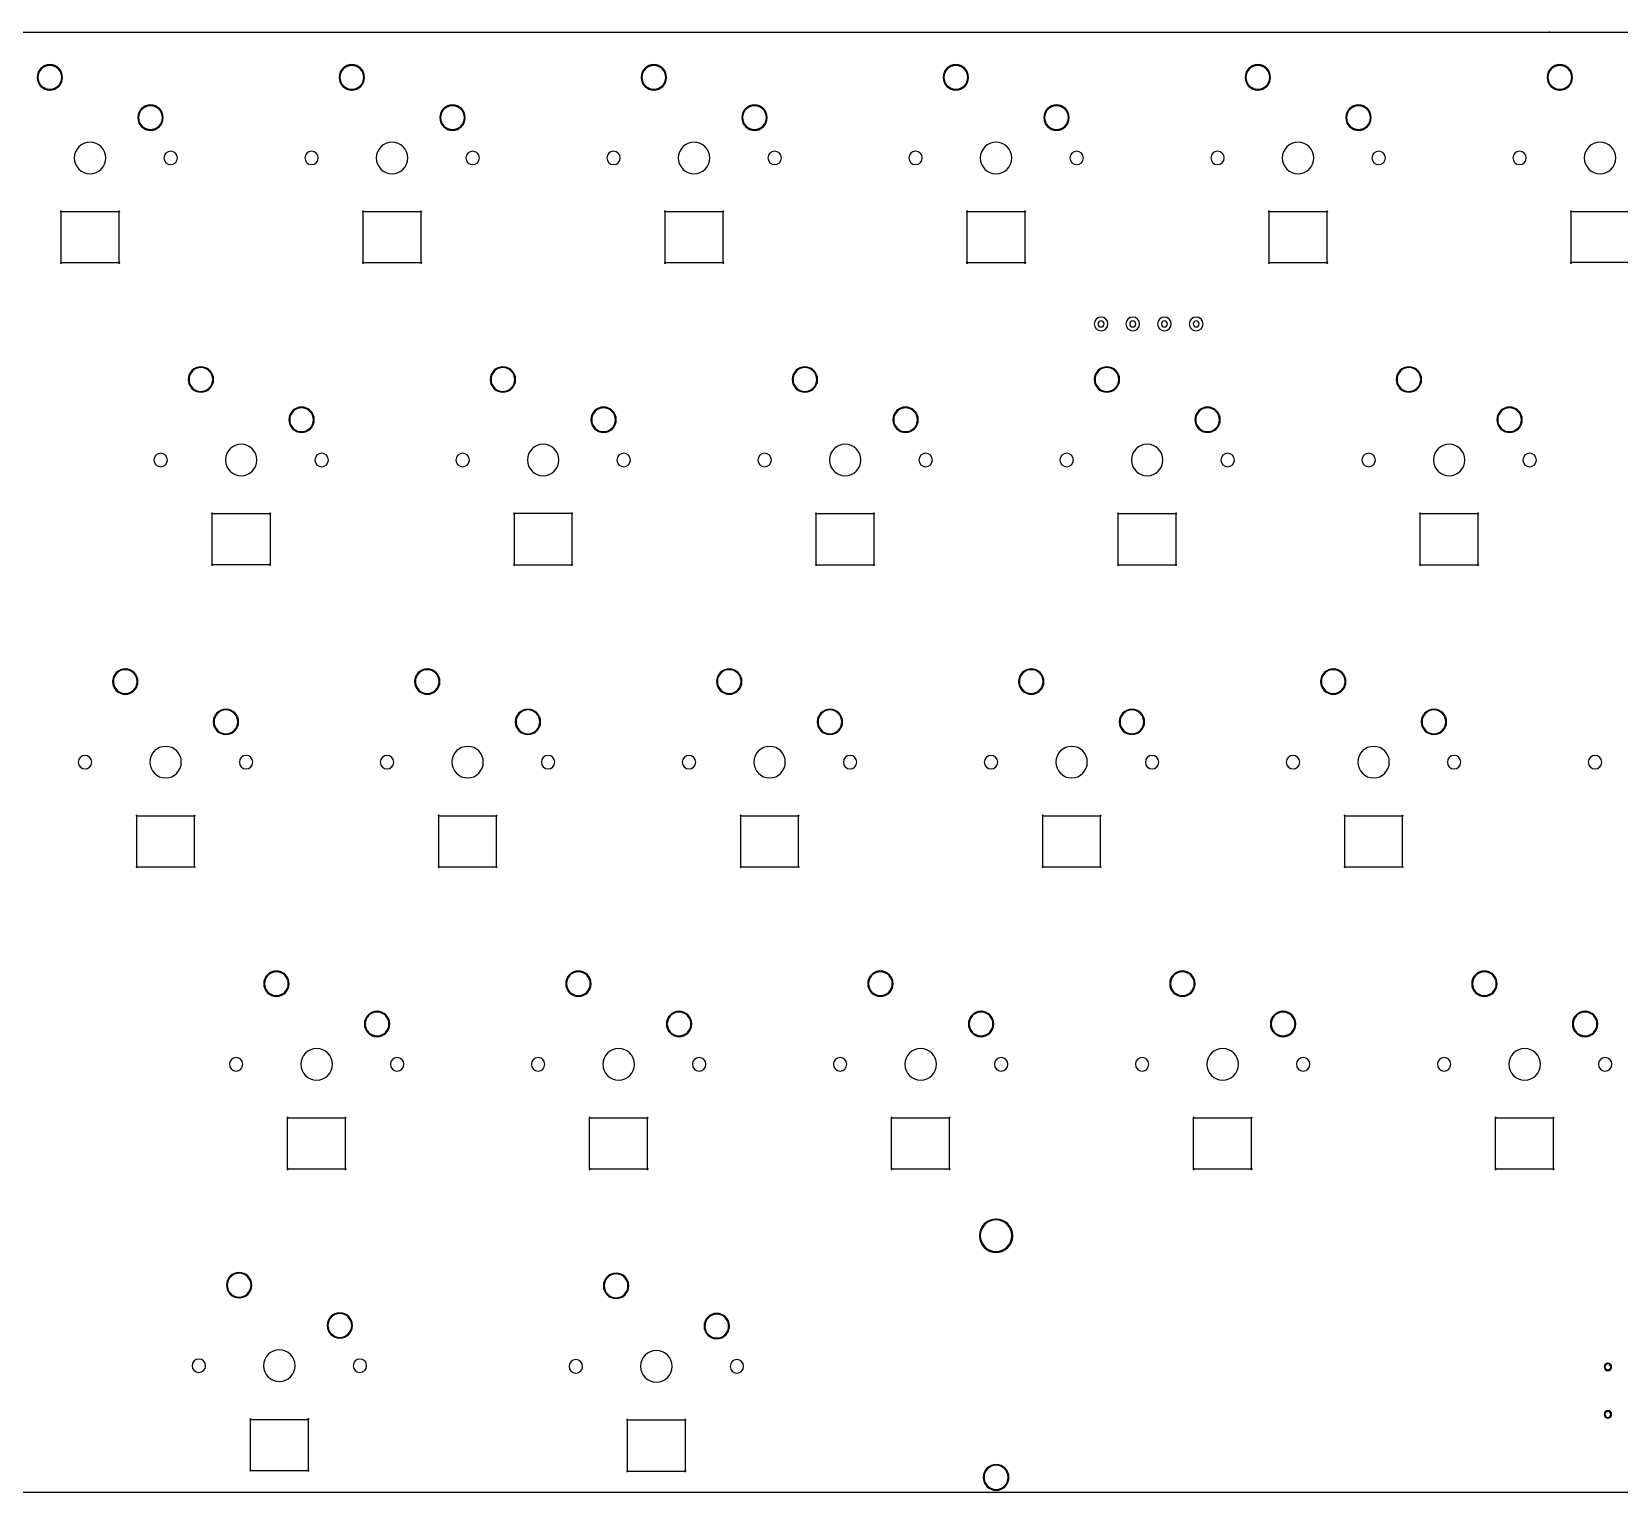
# Model space of a CAD drawing. Header units: millimetres. Extents: x 590 to 893, y 793 to 891.
# Drawn here: x 652 to 752.2, y 793.5 to 885.6 of the extents above; entities that cross this region are included whole.
import ezdxf

# ---------------------------------------------------------------- set-up
doc = ezdxf.new("R2010")
doc.units = ezdxf.units.MM
doc.layers.get('0').update_dxf_attribs({"linetype": 'CONTINUOUS'})

msp = doc.modelspace()

# ---------------------------------------------------------------- linework, layer by layer
for p, q in [((592.22, 885.54), (747.79, 885.54)), ((747.79, 885.54), (868.05, 885.54)), ((653.89, 874.22), (657.55, 874.22)), ((653.89, 871), (653.89, 874.22)), ((657.55, 871), (657.55, 874.22)), ((672.94, 874.22), (676.6, 874.22)), ((672.94, 871), (672.94, 874.22)), ((676.6, 871), (676.6, 874.22)), ((691.99, 871), (691.99, 874.22)), ((691.99, 874.22), (695.65, 874.22)), ((695.65, 871), (695.65, 874.22)), ((711.04, 871), (711.04, 874.22)), ((711.04, 874.22), (714.7, 874.22)), ((714.7, 871), (714.7, 874.22)), ((730.09, 871), (730.09, 874.22)), ((730.09, 874.22), (733.75, 874.22)), ((733.75, 871), (733.75, 874.22)), ((653.89, 871), (657.55, 871)), ((672.94, 871), (676.6, 871)), ((691.99, 871), (695.65, 871)), ((711.04, 871), (714.7, 871)), ((730.09, 871), (733.75, 871)), ((701.52, 855.17), (705.17, 855.17)), ((701.52, 851.95), (701.52, 855.17)), ((705.17, 851.95), (705.17, 855.17)), ((720.57, 855.17), (724.22, 855.17)), ((720.57, 851.95), (720.57, 855.17)), ((724.22, 851.95), (724.22, 855.17)), ((739.62, 851.95), (739.62, 855.17)), ((739.62, 855.17), (743.27, 855.17)), ((743.27, 851.95), (743.27, 855.17)), ((701.52, 851.95), (705.17, 851.95)), ((720.57, 851.95), (724.22, 851.95)), ((739.62, 851.95), (743.27, 851.95)), ((658.66, 836.12), (662.31, 836.12)), ((658.66, 832.9), (658.66, 836.12)), ((662.31, 832.9), (662.31, 836.12)), ((677.71, 832.9), (677.71, 836.12)), ((677.71, 836.12), (681.36, 836.12)), ((681.36, 832.9), (681.36, 836.12)), ((696.76, 836.12), (700.41, 836.12)), ((696.76, 832.9), (696.76, 836.12)), ((700.41, 832.9), (700.41, 836.12)), ((715.81, 836.12), (719.46, 836.12)), ((715.81, 832.9), (715.81, 836.12)), ((719.46, 832.9), (719.46, 836.12)), ((734.86, 836.12), (738.51, 836.12)), ((734.86, 832.9), (734.86, 836.12)), ((738.51, 832.9), (738.51, 836.12)), ((658.66, 832.9), (662.31, 832.9)), ((677.71, 832.9), (681.36, 832.9)), ((696.76, 832.9), (700.41, 832.9)), ((715.81, 832.9), (719.46, 832.9)), ((734.86, 832.9), (738.51, 832.9)), ((668.18, 817.07), (671.83, 817.07)), ((668.18, 813.85), (668.18, 817.07)), ((671.83, 813.85), (671.83, 817.07)), ((687.23, 817.07), (690.88, 817.07)), ((687.23, 813.85), (687.23, 817.07)), ((690.88, 813.85), (690.88, 817.07)), ((706.28, 817.07), (709.93, 817.07)), ((706.28, 813.85), (706.28, 817.07)), ((709.93, 813.85), (709.93, 817.07)), ((725.33, 817.07), (728.98, 817.07)), ((725.33, 813.85), (725.33, 817.07)), ((728.98, 813.85), (728.98, 817.07)), ((744.38, 817.07), (748.03, 817.07)), ((744.38, 813.85), (744.38, 817.07)), ((748.03, 813.85), (748.03, 817.07)), ((668.18, 813.85), (671.83, 813.85)), ((687.23, 813.85), (690.88, 813.85)), ((706.28, 813.85), (709.93, 813.85)), ((725.33, 813.85), (728.98, 813.85)), ((744.38, 813.85), (748.03, 813.85)), ((665.84, 798.06), (669.49, 798.06)), ((665.84, 794.84), (665.84, 798.06)), ((669.49, 794.84), (669.49, 798.06)), ((689.61, 798.02), (693.27, 798.02)), ((689.61, 794.8), (689.61, 798.02)), ((693.27, 794.8), (693.27, 798.02)), ((665.84, 794.84), (669.49, 794.84)), ((689.61, 794.8), (693.27, 794.8)), ((592.22, 793.46), (890.67, 793.46))]:
    msp.add_line(p, q)
for points in [[(752.8, 871), (749.14, 871), (749.14, 874.22), (752.8, 874.22)], [(667.07, 851.95), (663.42, 851.95), (663.42, 855.17), (667.07, 855.17)], [(686.12, 855.17), (682.47, 855.17), (682.47, 851.95), (686.12, 851.95)]]:
    msp.add_lwpolyline(points, close=True)
for centre, radius, start, end in [((747.79, 885.54), 0.0159, 0, 180), ((747.79, 885.54), 0.0159, 0, 180), ((747.79, 885.54), 0.0159, 180, 360), ((747.79, 885.54), 0.0159, 180, 360), ((653.18, 882.68), 0.801, 0, 180), ((653.18, 882.68), 0.75, 0, 180), ((672.23, 882.68), 0.801, 0, 180), ((672.23, 882.68), 0.75, 0, 180), ((691.28, 882.68), 0.801, 0, 180), ((691.28, 882.68), 0.75, 0, 180), ((710.33, 882.68), 0.801, 0, 180), ((710.33, 882.68), 0.75, 0, 180), ((729.38, 882.68), 0.801, 0, 180), ((729.38, 882.68), 0.75, 0, 180), ((748.43, 882.68), 0.801, 0, 180), ((748.43, 882.68), 0.75, 0, 180), ((653.18, 882.68), 0.801, -180, 0), ((653.18, 882.68), 0.75, -180, 0), ((672.23, 882.68), 0.801, -180, 0), ((672.23, 882.68), 0.75, -180, 0), ((691.28, 882.68), 0.801, -180, 0), ((691.28, 882.68), 0.75, -180, 0), ((710.33, 882.68), 0.801, -180, 0), ((710.33, 882.68), 0.75, -180, 0), ((729.38, 882.68), 0.801, -180, 0), ((729.38, 882.68), 0.75, -180, 0), ((748.43, 882.68), 0.801, -180, 0), ((748.43, 882.68), 0.75, -180, 0), ((659.53, 880.14), 0.801, 0, 180), ((659.53, 880.14), 0.75, 0, 180), ((678.58, 880.14), 0.801, 0, 180), ((678.58, 880.14), 0.75, 0, 180), ((697.63, 880.14), 0.801, 0, 180), ((697.63, 880.14), 0.75, 0, 180), ((716.68, 880.14), 0.801, 0, 180), ((716.68, 880.14), 0.75, 0, 180), ((735.73, 880.14), 0.801, 0, 180), ((735.73, 880.14), 0.75, 0, 180), ((659.53, 880.14), 0.801, -180, 0), ((659.53, 880.14), 0.75, -180, 0), ((678.58, 880.14), 0.801, -180, 0), ((678.58, 880.14), 0.75, -180, 0), ((697.63, 880.14), 0.801, -180, 0), ((697.63, 880.14), 0.75, -180, 0), ((716.68, 880.14), 0.801, -180, 0), ((716.68, 880.14), 0.75, -180, 0), ((735.73, 880.14), 0.801, -180, 0), ((735.73, 880.14), 0.75, -180, 0), ((655.72, 877.6), 0.995, 0, 180), ((655.72, 877.6), 0.995, 0, 180), ((674.77, 877.6), 0.995, 0, 180), ((674.77, 877.6), 0.995, 0, 180), ((693.82, 877.6), 0.995, 0, 180), ((693.82, 877.6), 0.995, 0, 180), ((712.87, 877.6), 0.995, 0, 180), ((712.87, 877.6), 0.995, 0, 180), ((731.92, 877.6), 0.995, 0, 180), ((731.92, 877.6), 0.995, 0, 180), ((750.97, 877.6), 0.995, 0, 180), ((750.97, 877.6), 0.995, 0, 180), ((655.72, 877.6), 0.995, -180, 0), ((655.72, 877.6), 0.995, -180, 0), ((660.8, 877.6), 0.425, 0, 180), ((660.8, 877.6), 0.425, 0, 180), ((660.8, 877.6), 0.425, -180, 0), ((660.8, 877.6), 0.425, -180, 0), ((669.69, 877.6), 0.425, 0, 180), ((669.69, 877.6), 0.425, 0, 180), ((669.69, 877.6), 0.425, -180, 0), ((669.69, 877.6), 0.425, -180, 0), ((674.77, 877.6), 0.995, -180, 0), ((674.77, 877.6), 0.995, -180, 0), ((679.85, 877.6), 0.425, 0, 180), ((679.85, 877.6), 0.425, 0, 180), ((679.85, 877.6), 0.425, -180, 0), ((679.85, 877.6), 0.425, -180, 0), ((688.74, 877.6), 0.425, 0, 180), ((688.74, 877.6), 0.425, 0, 180), ((688.74, 877.6), 0.425, -180, 0), ((688.74, 877.6), 0.425, -180, 0), ((693.82, 877.6), 0.995, -180, 0), ((693.82, 877.6), 0.995, -180, 0), ((698.9, 877.6), 0.425, 0, 180), ((698.9, 877.6), 0.425, 0, 180), ((698.9, 877.6), 0.425, -180, 0), ((698.9, 877.6), 0.425, -180, 0), ((707.79, 877.6), 0.425, 0, 180), ((707.79, 877.6), 0.425, 0, 180), ((707.79, 877.6), 0.425, -180, 0), ((707.79, 877.6), 0.425, -180, 0), ((712.87, 877.6), 0.995, -180, 0), ((712.87, 877.6), 0.995, -180, 0), ((717.95, 877.6), 0.425, 0, 180), ((717.95, 877.6), 0.425, 0, 180), ((717.95, 877.6), 0.425, -180, 0), ((717.95, 877.6), 0.425, -180, 0), ((726.84, 877.6), 0.425, 0, 180), ((726.84, 877.6), 0.425, 0, 180), ((726.84, 877.6), 0.425, -180, 0), ((726.84, 877.6), 0.425, -180, 0), ((731.92, 877.6), 0.995, -180, 0), ((731.92, 877.6), 0.995, -180, 0), ((737, 877.6), 0.425, 0, 180), ((737, 877.6), 0.425, 0, 180), ((737, 877.6), 0.425, -180, 0), ((737, 877.6), 0.425, -180, 0), ((745.89, 877.6), 0.425, 0, 180), ((745.89, 877.6), 0.425, 0, 180), ((745.89, 877.6), 0.425, -180, 0), ((745.89, 877.6), 0.425, -180, 0), ((750.97, 877.6), 0.995, -180, 0), ((750.97, 877.6), 0.995, -180, 0), ((653.89, 874.22), 0.0375, 0, 180), ((653.89, 874.22), 0.0375, 0, 180), ((653.89, 874.22), 0.0375, -180, 0), ((653.89, 874.22), 0.0375, -180, 0), ((657.55, 874.22), 0.0375, 0, 180), ((657.55, 874.22), 0.0375, 0, 180), ((657.55, 874.22), 0.0375, -180, 0), ((657.55, 874.22), 0.0375, -180, 0), ((672.94, 874.22), 0.0375, 0, 180), ((672.94, 874.22), 0.0375, 0, 180), ((672.94, 874.22), 0.0375, -180, 0), ((672.94, 874.22), 0.0375, -180, 0), ((676.6, 874.22), 0.0375, 0, 180), ((676.6, 874.22), 0.0375, 0, 180), ((676.6, 874.22), 0.0375, -180, 0), ((676.6, 874.22), 0.0375, -180, 0), ((691.99, 874.22), 0.0375, 0, 180), ((691.99, 874.22), 0.0375, 0, 180), ((691.99, 874.22), 0.0375, -180, 0), ((691.99, 874.22), 0.0375, -180, 0), ((695.65, 874.22), 0.0375, 0, 180), ((695.65, 874.22), 0.0375, 0, 180), ((695.65, 874.22), 0.0375, -180, 0), ((695.65, 874.22), 0.0375, -180, 0), ((711.04, 874.22), 0.0375, 0, 180), ((711.04, 874.22), 0.0375, 0, 180), ((711.04, 874.22), 0.0375, -180, 0), ((711.04, 874.22), 0.0375, -180, 0), ((714.7, 874.22), 0.0375, 0, 180), ((714.7, 874.22), 0.0375, 0, 180), ((714.7, 874.22), 0.0375, -180, 0), ((714.7, 874.22), 0.0375, -180, 0), ((730.09, 874.22), 0.0375, 0, 180), ((730.09, 874.22), 0.0375, 0, 180), ((730.09, 874.22), 0.0375, -180, 0), ((730.09, 874.22), 0.0375, -180, 0), ((733.75, 874.22), 0.0375, 0, 180), ((733.75, 874.22), 0.0375, 0, 180), ((733.75, 874.22), 0.0375, -180, 0), ((733.75, 874.22), 0.0375, -180, 0), ((749.14, 874.22), 0.0375, 0, 180), ((749.14, 874.22), 0.0375, 0, 180), ((749.14, 874.22), 0.0375, -180, 0), ((749.14, 874.22), 0.0375, -180, 0), ((653.89, 871), 0.0375, 0, 180), ((653.89, 871), 0.0375, 0, 180), ((653.89, 871), 0.0375, -180, 0), ((653.89, 871), 0.0375, -180, 0), ((657.55, 871), 0.0375, 0, 180), ((657.55, 871), 0.0375, 0, 180), ((657.55, 871), 0.0375, -180, 0), ((657.55, 871), 0.0375, -180, 0), ((672.94, 871), 0.0375, 0, 180), ((672.94, 871), 0.0375, 0, 180), ((672.94, 871), 0.0375, -180, 0), ((672.94, 871), 0.0375, -180, 0), ((676.6, 871), 0.0375, 0, 180), ((676.6, 871), 0.0375, 0, 180), ((676.6, 871), 0.0375, -180, 0), ((676.6, 871), 0.0375, -180, 0), ((691.99, 871), 0.0375, 0, 180), ((691.99, 871), 0.0375, 0, 180), ((691.99, 871), 0.0375, -180, 0), ((691.99, 871), 0.0375, -180, 0), ((695.65, 871), 0.0375, 0, 180), ((695.65, 871), 0.0375, 0, 180), ((695.65, 871), 0.0375, -180, 0), ((695.65, 871), 0.0375, -180, 0), ((711.04, 871), 0.0375, 0, 180), ((711.04, 871), 0.0375, 0, 180), ((711.04, 871), 0.0375, -180, 0), ((711.04, 871), 0.0375, -180, 0), ((714.7, 871), 0.0375, 0, 180), ((714.7, 871), 0.0375, 0, 180), ((714.7, 871), 0.0375, -180, 0), ((714.7, 871), 0.0375, -180, 0), ((730.09, 871), 0.0375, 0, 180), ((730.09, 871), 0.0375, 0, 180), ((730.09, 871), 0.0375, -180, 0), ((730.09, 871), 0.0375, -180, 0), ((733.75, 871), 0.0375, 0, 180), ((733.75, 871), 0.0375, 0, 180), ((733.75, 871), 0.0375, -180, 0), ((733.75, 871), 0.0375, -180, 0), ((749.14, 871), 0.0375, 0, 180), ((749.14, 871), 0.0375, 0, 180), ((749.14, 871), 0.0375, -180, 0), ((749.14, 871), 0.0375, -180, 0), ((719.49, 867.13), 0.432, 0, 180), ((719.49, 867.13), 0.191, 0, 180), ((721.49, 867.13), 0.432, 0, 180), ((721.49, 867.13), 0.19, 0, 180), ((723.49, 867.13), 0.432, 0, 180), ((723.49, 867.13), 0.19, 0, 180), ((725.49, 867.13), 0.432, 0, 180), ((725.49, 867.13), 0.19, 0, 180), ((719.49, 867.13), 0.432, -180, 0), ((719.49, 867.13), 0.191, -180, 0), ((721.49, 867.13), 0.432, -180, 0), ((721.49, 867.13), 0.19, -180, 0), ((723.49, 867.13), 0.432, -180, 0), ((723.49, 867.13), 0.19, -180, 0), ((725.49, 867.13), 0.432, -180, 0), ((725.49, 867.13), 0.19, -180, 0), ((662.71, 863.63), 0.801, 0, 180), ((662.71, 863.63), 0.75, 0, 180), ((681.76, 863.63), 0.801, 0, 180), ((681.76, 863.63), 0.75, 0, 180), ((700.81, 863.63), 0.801, 0, 180), ((700.81, 863.63), 0.75, 0, 180), ((719.86, 863.63), 0.801, 0, 180), ((719.86, 863.63), 0.75, 0, 180), ((738.91, 863.63), 0.801, 0, 180), ((738.91, 863.63), 0.75, 0, 180), ((662.71, 863.63), 0.801, -180, 0), ((662.71, 863.63), 0.75, -180, 0), ((681.76, 863.63), 0.801, -180, 0), ((681.76, 863.63), 0.75, -180, 0), ((700.81, 863.63), 0.801, -180, 0), ((700.81, 863.63), 0.75, -180, 0), ((719.86, 863.63), 0.801, -180, 0), ((719.86, 863.63), 0.75, -180, 0), ((738.91, 863.63), 0.801, -180, 0), ((738.91, 863.63), 0.75, -180, 0), ((669.06, 861.09), 0.801, 0, 180), ((669.06, 861.09), 0.75, 0, 180), ((688.11, 861.09), 0.801, 0, 180), ((688.11, 861.09), 0.75, 0, 180), ((707.16, 861.09), 0.801, 0, 180), ((707.16, 861.09), 0.75, 0, 180), ((726.21, 861.09), 0.801, 0, 180), ((726.21, 861.09), 0.75, 0, 180), ((745.26, 861.09), 0.801, 0, 180), ((745.26, 861.09), 0.75, 0, 180), ((669.06, 861.09), 0.801, -180, 0), ((669.06, 861.09), 0.75, -180, 0), ((688.11, 861.09), 0.801, -180, 0), ((688.11, 861.09), 0.75, -180, 0), ((707.16, 861.09), 0.801, -180, 0), ((707.16, 861.09), 0.75, -180, 0), ((726.21, 861.09), 0.801, -180, 0), ((726.21, 861.09), 0.75, -180, 0), ((745.26, 861.09), 0.801, -180, 0), ((745.26, 861.09), 0.75, -180, 0), ((665.25, 858.55), 0.995, 0, 180), ((665.25, 858.55), 0.995, 0, 180), ((684.3, 858.55), 0.995, 0, 180), ((684.3, 858.55), 0.995, 0, 180), ((703.35, 858.55), 0.995, 0, 180), ((703.35, 858.55), 0.995, 0, 180), ((722.4, 858.55), 0.995, 0, 180), ((722.4, 858.55), 0.995, 0, 180), ((741.45, 858.55), 0.995, 0, 180), ((741.45, 858.55), 0.995, 0, 180), ((660.17, 858.55), 0.425, 0, 180), ((660.17, 858.55), 0.425, 0, 180), ((660.17, 858.55), 0.425, -180, 0), ((660.17, 858.55), 0.425, -180, 0), ((665.25, 858.55), 0.995, -180, 0), ((665.25, 858.55), 0.995, -180, 0), ((670.33, 858.55), 0.425, 0, 180), ((670.33, 858.55), 0.425, 0, 180), ((670.33, 858.55), 0.425, -180, 0), ((670.33, 858.55), 0.425, -180, 0), ((679.22, 858.55), 0.425, 0, 180), ((679.22, 858.55), 0.425, 0, 180), ((679.22, 858.55), 0.425, -180, 0), ((679.22, 858.55), 0.425, -180, 0), ((684.3, 858.55), 0.995, -180, 0), ((684.3, 858.55), 0.995, -180, 0), ((689.38, 858.55), 0.425, 0, 180), ((689.38, 858.55), 0.425, 0, 180), ((689.38, 858.55), 0.425, -180, 0), ((689.38, 858.55), 0.425, -180, 0), ((698.27, 858.55), 0.425, 0, 180), ((698.27, 858.55), 0.425, 0, 180), ((698.27, 858.55), 0.425, -180, 0), ((698.27, 858.55), 0.425, -180, 0), ((703.35, 858.55), 0.995, -180, 0), ((703.35, 858.55), 0.995, -180, 0), ((708.43, 858.55), 0.425, 0, 180), ((708.43, 858.55), 0.425, 0, 180), ((708.43, 858.55), 0.425, -180, 0), ((708.43, 858.55), 0.425, -180, 0), ((717.32, 858.55), 0.425, 0, 180), ((717.32, 858.55), 0.425, 0, 180), ((717.32, 858.55), 0.425, -180, 0), ((717.32, 858.55), 0.425, -180, 0), ((722.4, 858.55), 0.995, -180, 0), ((722.4, 858.55), 0.995, -180, 0), ((727.48, 858.55), 0.425, 0, 180), ((727.48, 858.55), 0.425, 0, 180), ((727.48, 858.55), 0.425, -180, 0), ((727.48, 858.55), 0.425, -180, 0), ((736.37, 858.55), 0.425, 0, 180), ((736.37, 858.55), 0.425, 0, 180), ((736.37, 858.55), 0.425, -180, 0), ((736.37, 858.55), 0.425, -180, 0), ((741.45, 858.55), 0.995, -180, 0), ((741.45, 858.55), 0.995, -180, 0), ((746.53, 858.55), 0.425, 0, 180), ((746.53, 858.55), 0.425, 0, 180), ((746.53, 858.55), 0.425, -180, 0), ((746.53, 858.55), 0.425, -180, 0), ((663.42, 855.17), 0.0375, 0, 180), ((663.42, 855.17), 0.0375, 0, 180), ((667.07, 855.17), 0.0375, 0, 180), ((667.07, 855.17), 0.0375, 0, 180), ((682.47, 855.17), 0.0375, 0, 180), ((682.47, 855.17), 0.0375, 0, 180), ((686.12, 855.17), 0.0375, 0, 180), ((686.12, 855.17), 0.0375, 0, 180), ((701.52, 855.17), 0.0375, 0, 180), ((701.52, 855.17), 0.0375, 0, 180), ((705.17, 855.17), 0.0375, 0, 180), ((705.17, 855.17), 0.0375, 0, 180), ((720.57, 855.17), 0.0375, 0, 180), ((720.57, 855.17), 0.0375, 0, 180), ((724.22, 855.17), 0.0375, 0, 180), ((724.22, 855.17), 0.0375, 0, 180), ((739.62, 855.17), 0.0375, 0, 180), ((739.62, 855.17), 0.0375, 0, 180), ((743.27, 855.17), 0.0375, 0, 180), ((743.27, 855.17), 0.0375, 0, 180), ((663.42, 855.17), 0.0375, -180, 0), ((663.42, 855.17), 0.0375, -180, 0), ((667.07, 855.17), 0.0375, -180, 0), ((667.07, 855.17), 0.0375, -180, 0), ((682.47, 855.17), 0.0375, -180, 0), ((682.47, 855.17), 0.0375, -180, 0), ((686.12, 855.17), 0.0375, -180, 0), ((686.12, 855.17), 0.0375, -180, 0), ((701.52, 855.17), 0.0375, -180, 0), ((701.52, 855.17), 0.0375, -180, 0), ((705.17, 855.17), 0.0375, -180, 0), ((705.17, 855.17), 0.0375, -180, 0), ((720.57, 855.17), 0.0375, -180, 0), ((720.57, 855.17), 0.0375, -180, 0), ((724.22, 855.17), 0.0375, -180, 0), ((724.22, 855.17), 0.0375, -180, 0), ((739.62, 855.17), 0.0375, -180, 0), ((739.62, 855.17), 0.0375, -180, 0), ((743.27, 855.17), 0.0375, -180, 0), ((743.27, 855.17), 0.0375, -180, 0), ((663.42, 851.95), 0.0375, 0, 180), ((663.42, 851.95), 0.0375, 0, 180), ((663.42, 851.95), 0.0375, -180, 0), ((663.42, 851.95), 0.0375, -180, 0), ((667.07, 851.95), 0.0375, 0, 180), ((667.07, 851.95), 0.0375, 0, 180), ((667.07, 851.95), 0.0375, -180, 0), ((667.07, 851.95), 0.0375, -180, 0), ((682.47, 851.95), 0.0375, 0, 180), ((682.47, 851.95), 0.0375, 0, 180), ((682.47, 851.95), 0.0375, -180, 0), ((682.47, 851.95), 0.0375, -180, 0), ((686.12, 851.95), 0.0375, 0, 180), ((686.12, 851.95), 0.0375, 0, 180), ((686.12, 851.95), 0.0375, -180, 0), ((686.12, 851.95), 0.0375, -180, 0), ((701.52, 851.95), 0.0375, 0, 180), ((701.52, 851.95), 0.0375, 0, 180), ((701.52, 851.95), 0.0375, -180, 0), ((701.52, 851.95), 0.0375, -180, 0), ((705.17, 851.95), 0.0375, 0, 180), ((705.17, 851.95), 0.0375, 0, 180), ((705.17, 851.95), 0.0375, -180, 0), ((705.17, 851.95), 0.0375, -180, 0), ((720.57, 851.95), 0.0375, 0, 180), ((720.57, 851.95), 0.0375, 0, 180), ((720.57, 851.95), 0.0375, -180, 0), ((720.57, 851.95), 0.0375, -180, 0), ((724.22, 851.95), 0.0375, 0, 180), ((724.22, 851.95), 0.0375, 0, 180), ((724.22, 851.95), 0.0375, -180, 0), ((724.22, 851.95), 0.0375, -180, 0), ((739.62, 851.95), 0.0375, 0, 180), ((739.62, 851.95), 0.0375, 0, 180), ((739.62, 851.95), 0.0375, -180, 0), ((739.62, 851.95), 0.0375, -180, 0), ((743.27, 851.95), 0.0375, 0, 180), ((743.27, 851.95), 0.0375, 0, 180), ((743.27, 851.95), 0.0375, -180, 0), ((743.27, 851.95), 0.0375, -180, 0), ((657.94, 844.58), 0.801, 0, 180), ((657.94, 844.58), 0.75, 0, 180), ((676.99, 844.58), 0.801, 0, 180), ((676.99, 844.58), 0.75, 0, 180), ((696.04, 844.58), 0.801, 0, 180), ((696.04, 844.58), 0.75, 0, 180), ((715.09, 844.58), 0.801, 0, 180), ((715.09, 844.58), 0.75, 0, 180), ((734.14, 844.58), 0.801, 0, 180), ((734.14, 844.58), 0.75, 0, 180), ((657.94, 844.58), 0.801, -180, 0), ((657.94, 844.58), 0.75, -180, 0), ((676.99, 844.58), 0.801, -180, 0), ((676.99, 844.58), 0.75, -180, 0), ((696.04, 844.58), 0.801, -180, 0), ((696.04, 844.58), 0.75, -180, 0), ((715.09, 844.58), 0.801, -180, 0), ((715.09, 844.58), 0.75, -180, 0), ((734.14, 844.58), 0.801, -180, 0), ((734.14, 844.58), 0.75, -180, 0), ((664.29, 842.04), 0.801, 0, 180), ((664.29, 842.04), 0.75, 0, 180), ((683.34, 842.04), 0.801, 0, 180), ((683.34, 842.04), 0.75, 0, 180), ((702.39, 842.04), 0.801, 0, 180), ((702.39, 842.04), 0.75, 0, 180), ((721.44, 842.04), 0.801, 0, 180), ((721.44, 842.04), 0.75, 0, 180), ((740.49, 842.04), 0.801, 0, 180), ((740.49, 842.04), 0.75, 0, 180), ((664.29, 842.04), 0.801, -180, 0), ((664.29, 842.04), 0.75, -180, 0), ((683.34, 842.04), 0.801, -180, 0), ((683.34, 842.04), 0.75, -180, 0), ((702.39, 842.04), 0.801, -180, 0), ((702.39, 842.04), 0.75, -180, 0), ((721.44, 842.04), 0.801, -180, 0), ((721.44, 842.04), 0.75, -180, 0), ((740.49, 842.04), 0.801, -180, 0), ((740.49, 842.04), 0.75, -180, 0), ((660.48, 839.5), 0.995, 0, 180), ((660.48, 839.5), 0.995, 0, 180), ((679.53, 839.5), 0.995, 0, 180), ((679.53, 839.5), 0.995, 0, 180), ((698.58, 839.5), 0.995, 0, 180), ((698.58, 839.5), 0.995, 0, 180), ((717.63, 839.5), 0.995, 0, 180), ((717.63, 839.5), 0.995, 0, 180), ((736.68, 839.5), 0.995, 0, 180), ((736.68, 839.5), 0.995, 0, 180), ((655.4, 839.5), 0.425, 0, 180), ((655.4, 839.5), 0.425, 0, 180), ((655.4, 839.5), 0.425, -180, 0), ((655.4, 839.5), 0.425, -180, 0), ((660.48, 839.5), 0.995, -180, 0), ((660.48, 839.5), 0.995, -180, 0), ((665.56, 839.5), 0.425, 0, 180), ((665.56, 839.5), 0.425, 0, 180), ((665.56, 839.5), 0.425, -180, 0), ((665.56, 839.5), 0.425, -180, 0), ((674.45, 839.5), 0.425, 0, 180), ((674.45, 839.5), 0.425, 0, 180), ((674.45, 839.5), 0.425, -180, 0), ((674.45, 839.5), 0.425, -180, 0), ((679.53, 839.5), 0.995, -180, 0), ((679.53, 839.5), 0.995, -180, 0), ((684.61, 839.5), 0.425, 0, 180), ((684.61, 839.5), 0.425, 0, 180), ((684.61, 839.5), 0.425, -180, 0), ((684.61, 839.5), 0.425, -180, 0), ((693.5, 839.5), 0.425, 0, 180), ((693.5, 839.5), 0.425, 0, 180), ((693.5, 839.5), 0.425, -180, 0), ((693.5, 839.5), 0.425, -180, 0), ((698.58, 839.5), 0.995, -180, 0), ((698.58, 839.5), 0.995, -180, 0), ((703.66, 839.5), 0.425, 0, 180), ((703.66, 839.5), 0.425, 0, 180), ((703.66, 839.5), 0.425, -180, 0), ((703.66, 839.5), 0.425, -180, 0), ((712.55, 839.5), 0.425, 0, 180), ((712.55, 839.5), 0.425, 0, 180), ((712.55, 839.5), 0.425, -180, 0), ((712.55, 839.5), 0.425, -180, 0), ((717.63, 839.5), 0.995, -180, 0), ((717.63, 839.5), 0.995, -180, 0), ((722.71, 839.5), 0.425, 0, 180), ((722.71, 839.5), 0.425, 0, 180), ((722.71, 839.5), 0.425, -180, 0), ((722.71, 839.5), 0.425, -180, 0), ((731.6, 839.5), 0.425, 0, 180), ((731.6, 839.5), 0.425, 0, 180), ((731.6, 839.5), 0.425, -180, 0), ((731.6, 839.5), 0.425, -180, 0), ((736.68, 839.5), 0.995, -180, 0), ((736.68, 839.5), 0.995, -180, 0), ((741.76, 839.5), 0.425, 0, 180), ((741.76, 839.5), 0.425, 0, 180), ((741.76, 839.5), 0.425, -180, 0), ((741.76, 839.5), 0.425, -180, 0), ((750.65, 839.5), 0.425, 0, 180), ((750.65, 839.5), 0.425, 0, 180), ((750.65, 839.5), 0.425, -180, 0), ((750.65, 839.5), 0.425, -180, 0), ((658.66, 836.12), 0.0375, 0, 180), ((658.66, 836.12), 0.0375, 0, 180), ((662.31, 836.12), 0.0375, 0, 180), ((662.31, 836.12), 0.0375, 0, 180), ((677.71, 836.12), 0.0375, 0, 180), ((677.71, 836.12), 0.0375, 0, 180), ((681.36, 836.12), 0.0375, 0, 180), ((681.36, 836.12), 0.0375, 0, 180), ((696.76, 836.12), 0.0375, 0, 180), ((696.76, 836.12), 0.0375, 0, 180), ((700.41, 836.12), 0.0375, 0, 180), ((700.41, 836.12), 0.0375, 0, 180), ((715.81, 836.12), 0.0375, 0, 180), ((715.81, 836.12), 0.0375, 0, 180), ((719.46, 836.12), 0.0375, 0, 180), ((719.46, 836.12), 0.0375, 0, 180), ((734.86, 836.12), 0.0375, 0, 180), ((734.86, 836.12), 0.0375, 0, 180), ((738.51, 836.12), 0.0375, 0, 180), ((738.51, 836.12), 0.0375, 0, 180), ((658.66, 836.12), 0.0375, -180, 0), ((658.66, 836.12), 0.0375, -180, 0), ((662.31, 836.12), 0.0375, -180, 0), ((662.31, 836.12), 0.0375, -180, 0), ((677.71, 836.12), 0.0375, -180, 0), ((677.71, 836.12), 0.0375, -180, 0), ((681.36, 836.12), 0.0375, -180, 0), ((681.36, 836.12), 0.0375, -180, 0), ((696.76, 836.12), 0.0375, -180, 0), ((696.76, 836.12), 0.0375, -180, 0), ((700.41, 836.12), 0.0375, -180, 0), ((700.41, 836.12), 0.0375, -180, 0), ((715.81, 836.12), 0.0375, -180, 0), ((715.81, 836.12), 0.0375, -180, 0), ((719.46, 836.12), 0.0375, -180, 0), ((719.46, 836.12), 0.0375, -180, 0), ((734.86, 836.12), 0.0375, -180, 0), ((734.86, 836.12), 0.0375, -180, 0), ((738.51, 836.12), 0.0375, -180, 0), ((738.51, 836.12), 0.0375, -180, 0), ((658.66, 832.9), 0.0375, 0, 180), ((658.66, 832.9), 0.0375, 0, 180), ((658.66, 832.9), 0.0375, -180, 0), ((658.66, 832.9), 0.0375, -180, 0), ((662.31, 832.9), 0.0375, 0, 180), ((662.31, 832.9), 0.0375, 0, 180), ((662.31, 832.9), 0.0375, -180, 0), ((662.31, 832.9), 0.0375, -180, 0), ((677.71, 832.9), 0.0375, 0, 180), ((677.71, 832.9), 0.0375, 0, 180), ((677.71, 832.9), 0.0375, -180, 0), ((677.71, 832.9), 0.0375, -180, 0), ((681.36, 832.9), 0.0375, 0, 180), ((681.36, 832.9), 0.0375, 0, 180), ((681.36, 832.9), 0.0375, -180, 0), ((681.36, 832.9), 0.0375, -180, 0), ((696.76, 832.9), 0.0375, 0, 180), ((696.76, 832.9), 0.0375, 0, 180), ((696.76, 832.9), 0.0375, -180, 0), ((696.76, 832.9), 0.0375, -180, 0), ((700.41, 832.9), 0.0375, 0, 180), ((700.41, 832.9), 0.0375, 0, 180), ((700.41, 832.9), 0.0375, -180, 0), ((700.41, 832.9), 0.0375, -180, 0), ((715.81, 832.9), 0.0375, 0, 180), ((715.81, 832.9), 0.0375, 0, 180), ((715.81, 832.9), 0.0375, -180, 0), ((715.81, 832.9), 0.0375, -180, 0), ((719.46, 832.9), 0.0375, 0, 180), ((719.46, 832.9), 0.0375, 0, 180), ((719.46, 832.9), 0.0375, -180, 0), ((719.46, 832.9), 0.0375, -180, 0), ((734.86, 832.9), 0.0375, 0, 180), ((734.86, 832.9), 0.0375, 0, 180), ((734.86, 832.9), 0.0375, -180, 0), ((734.86, 832.9), 0.0375, -180, 0), ((738.51, 832.9), 0.0375, 0, 180), ((738.51, 832.9), 0.0375, 0, 180), ((738.51, 832.9), 0.0375, -180, 0), ((738.51, 832.9), 0.0375, -180, 0), ((667.47, 825.53), 0.801, 0, 180), ((667.47, 825.53), 0.75, 0, 180), ((686.52, 825.53), 0.801, 0, 180), ((686.52, 825.53), 0.75, 0, 180), ((705.57, 825.53), 0.801, 0, 180), ((705.57, 825.53), 0.75, 0, 180), ((724.62, 825.53), 0.801, 0, 180), ((724.62, 825.53), 0.75, 0, 180), ((743.67, 825.53), 0.801, 0, 180), ((743.67, 825.53), 0.75, 0, 180), ((667.47, 825.53), 0.801, -180, 0), ((667.47, 825.53), 0.75, -180, 0), ((686.52, 825.53), 0.801, -180, 0), ((686.52, 825.53), 0.75, -180, 0), ((705.57, 825.53), 0.801, -180, 0), ((705.57, 825.53), 0.75, -180, 0), ((724.62, 825.53), 0.801, -180, 0), ((724.62, 825.53), 0.75, -180, 0), ((743.67, 825.53), 0.801, -180, 0), ((743.67, 825.53), 0.75, -180, 0), ((673.82, 822.99), 0.801, 0, 180), ((673.82, 822.99), 0.75, 0, 180), ((692.87, 822.99), 0.801, 0, 180), ((692.87, 822.99), 0.75, 0, 180), ((711.92, 822.99), 0.801, 0, 180), ((711.92, 822.99), 0.75, 0, 180), ((730.97, 822.99), 0.801, 0, 180), ((730.97, 822.99), 0.75, 0, 180), ((750.02, 822.99), 0.801, 0, 180), ((750.02, 822.99), 0.75, 0, 180), ((673.82, 822.99), 0.801, -180, 0), ((673.82, 822.99), 0.75, -180, 0), ((692.87, 822.99), 0.801, -180, 0), ((692.87, 822.99), 0.75, -180, 0), ((711.92, 822.99), 0.801, -180, 0), ((711.92, 822.99), 0.75, -180, 0), ((730.97, 822.99), 0.801, -180, 0), ((730.97, 822.99), 0.75, -180, 0), ((750.02, 822.99), 0.801, -180, 0), ((750.02, 822.99), 0.75, -180, 0), ((670.01, 820.45), 0.995, 0, 180), ((670.01, 820.45), 0.995, 0, 180), ((689.06, 820.45), 0.995, 0, 180), ((689.06, 820.45), 0.995, 0, 180), ((708.11, 820.45), 0.995, 0, 180), ((708.11, 820.45), 0.995, 0, 180), ((727.16, 820.45), 0.995, 0, 180), ((727.16, 820.45), 0.995, 0, 180), ((746.21, 820.45), 0.995, 0, 180), ((746.21, 820.45), 0.995, 0, 180), ((664.93, 820.45), 0.425, 0, 180), ((664.93, 820.45), 0.425, 0, 180), ((664.93, 820.45), 0.425, -180, 0), ((664.93, 820.45), 0.425, -180, 0), ((670.01, 820.45), 0.995, -180, 0), ((670.01, 820.45), 0.995, -180, 0), ((675.09, 820.45), 0.425, 0, 180), ((675.09, 820.45), 0.425, 0, 180), ((675.09, 820.45), 0.425, -180, 0), ((675.09, 820.45), 0.425, -180, 0), ((683.98, 820.45), 0.425, 0, 180), ((683.98, 820.45), 0.425, 0, 180), ((683.98, 820.45), 0.425, -180, 0), ((683.98, 820.45), 0.425, -180, 0), ((689.06, 820.45), 0.995, -180, 0), ((689.06, 820.45), 0.995, -180, 0), ((694.14, 820.45), 0.425, 0, 180), ((694.14, 820.45), 0.425, 0, 180), ((694.14, 820.45), 0.425, -180, 0), ((694.14, 820.45), 0.425, -180, 0), ((703.03, 820.45), 0.425, 0, 180), ((703.03, 820.45), 0.425, 0, 180), ((703.03, 820.45), 0.425, -180, 0), ((703.03, 820.45), 0.425, -180, 0), ((708.11, 820.45), 0.995, -180, 0), ((708.11, 820.45), 0.995, -180, 0), ((713.19, 820.45), 0.425, 0, 180), ((713.19, 820.45), 0.425, 0, 180), ((713.19, 820.45), 0.425, -180, 0), ((713.19, 820.45), 0.425, -180, 0), ((722.08, 820.45), 0.425, 0, 180), ((722.08, 820.45), 0.425, 0, 180), ((722.08, 820.45), 0.425, -180, 0), ((722.08, 820.45), 0.425, -180, 0), ((727.16, 820.45), 0.995, -180, 0), ((727.16, 820.45), 0.995, -180, 0), ((732.24, 820.45), 0.425, 0, 180), ((732.24, 820.45), 0.425, 0, 180), ((732.24, 820.45), 0.425, -180, 0), ((732.24, 820.45), 0.425, -180, 0), ((741.13, 820.45), 0.425, 0, 180), ((741.13, 820.45), 0.425, 0, 180), ((741.13, 820.45), 0.425, -180, 0), ((741.13, 820.45), 0.425, -180, 0), ((746.21, 820.45), 0.995, -180, 0), ((746.21, 820.45), 0.995, -180, 0), ((751.29, 820.45), 0.425, 0, 180), ((751.29, 820.45), 0.425, 0, 180), ((751.29, 820.45), 0.425, -180, 0), ((751.29, 820.45), 0.425, -180, 0), ((668.18, 817.07), 0.0375, 0, 180), ((668.18, 817.07), 0.0375, 0, 180), ((668.18, 817.07), 0.0375, -180, 0), ((668.18, 817.07), 0.0375, -180, 0), ((671.83, 817.07), 0.0375, 0, 180), ((671.83, 817.07), 0.0375, 0, 180), ((671.83, 817.07), 0.0375, -180, 0), ((671.83, 817.07), 0.0375, -180, 0), ((687.23, 817.07), 0.0375, 0, 180), ((687.23, 817.07), 0.0375, 0, 180), ((687.23, 817.07), 0.0375, -180, 0), ((687.23, 817.07), 0.0375, -180, 0), ((690.88, 817.07), 0.0375, 0, 180), ((690.88, 817.07), 0.0375, 0, 180), ((690.88, 817.07), 0.0375, -180, 0), ((690.88, 817.07), 0.0375, -180, 0), ((706.28, 817.07), 0.0375, 0, 180), ((706.28, 817.07), 0.0375, 0, 180), ((706.28, 817.07), 0.0375, -180, 0), ((706.28, 817.07), 0.0375, -180, 0), ((709.93, 817.07), 0.0375, 0, 180), ((709.93, 817.07), 0.0375, 0, 180), ((709.93, 817.07), 0.0375, -180, 0), ((709.93, 817.07), 0.0375, -180, 0), ((725.33, 817.07), 0.0375, 0, 180), ((725.33, 817.07), 0.0375, 0, 180), ((725.33, 817.07), 0.0375, -180, 0), ((725.33, 817.07), 0.0375, -180, 0), ((728.98, 817.07), 0.0375, 0, 180), ((728.98, 817.07), 0.0375, 0, 180), ((728.98, 817.07), 0.0375, -180, 0), ((728.98, 817.07), 0.0375, -180, 0), ((744.38, 817.07), 0.0375, 0, 180), ((744.38, 817.07), 0.0375, 0, 180), ((744.38, 817.07), 0.0375, -180, 0), ((744.38, 817.07), 0.0375, -180, 0), ((748.03, 817.07), 0.0375, 0, 180), ((748.03, 817.07), 0.0375, 0, 180), ((748.03, 817.07), 0.0375, -180, 0), ((748.03, 817.07), 0.0375, -180, 0), ((668.18, 813.85), 0.0375, 0, 180), ((668.18, 813.85), 0.0375, 0, 180), ((668.18, 813.85), 0.0375, -180, 0), ((668.18, 813.85), 0.0375, -180, 0), ((671.83, 813.85), 0.0375, 0, 180), ((671.83, 813.85), 0.0375, 0, 180), ((671.83, 813.85), 0.0375, -180, 0), ((671.83, 813.85), 0.0375, -180, 0), ((687.23, 813.85), 0.0375, 0, 180), ((687.23, 813.85), 0.0375, 0, 180), ((687.23, 813.85), 0.0375, -180, 0), ((687.23, 813.85), 0.0375, -180, 0), ((690.88, 813.85), 0.0375, 0, 180), ((690.88, 813.85), 0.0375, 0, 180), ((690.88, 813.85), 0.0375, -180, 0), ((690.88, 813.85), 0.0375, -180, 0), ((706.28, 813.85), 0.0375, 0, 180), ((706.28, 813.85), 0.0375, 0, 180), ((706.28, 813.85), 0.0375, -180, 0), ((706.28, 813.85), 0.0375, -180, 0), ((709.93, 813.85), 0.0375, 0, 180), ((709.93, 813.85), 0.0375, 0, 180), ((709.93, 813.85), 0.0375, -180, 0), ((709.93, 813.85), 0.0375, -180, 0), ((725.33, 813.85), 0.0375, 0, 180), ((725.33, 813.85), 0.0375, 0, 180), ((725.33, 813.85), 0.0375, -180, 0), ((725.33, 813.85), 0.0375, -180, 0), ((728.98, 813.85), 0.0375, 0, 180), ((728.98, 813.85), 0.0375, 0, 180), ((728.98, 813.85), 0.0375, -180, 0), ((728.98, 813.85), 0.0375, -180, 0), ((744.38, 813.85), 0.0375, 0, 180), ((744.38, 813.85), 0.0375, 0, 180), ((744.38, 813.85), 0.0375, -180, 0), ((744.38, 813.85), 0.0375, -180, 0), ((748.03, 813.85), 0.0375, 0, 180), ((748.03, 813.85), 0.0375, 0, 180), ((748.03, 813.85), 0.0375, -180, 0), ((748.03, 813.85), 0.0375, -180, 0), ((712.87, 809.64), 1.05, 0, 180), ((712.87, 809.64), 0.995, 0, 180), ((712.87, 809.64), 1.05, -180, 0), ((712.87, 809.64), 0.995, -180, 0), ((665.12, 806.52), 0.801, 0, 180), ((665.12, 806.52), 0.75, 0, 180), ((688.9, 806.48), 0.801, 0, 180), ((688.9, 806.48), 0.75, 0, 180), ((665.12, 806.52), 0.801, -180, 0), ((665.12, 806.52), 0.75, -180, 0), ((688.9, 806.48), 0.801, -180, 0), ((688.9, 806.48), 0.75, -180, 0), ((671.47, 803.98), 0.801, 0, 180), ((671.47, 803.98), 0.75, 0, 180), ((695.25, 803.94), 0.801, 0, 180), ((695.25, 803.94), 0.75, 0, 180), ((671.47, 803.98), 0.801, -180, 0), ((671.47, 803.98), 0.75, -180, 0), ((695.25, 803.94), 0.801, -180, 0), ((695.25, 803.94), 0.75, -180, 0), ((667.66, 801.44), 0.995, 0, 180), ((667.66, 801.44), 0.995, 0, 180), ((691.44, 801.4), 0.995, 0, 180), ((691.44, 801.4), 0.995, 0, 180), ((662.58, 801.44), 0.425, 0, 180), ((662.58, 801.44), 0.425, 0, 180), ((662.58, 801.44), 0.425, -180, 0), ((662.58, 801.44), 0.425, -180, 0), ((667.66, 801.44), 0.995, -180, 0), ((667.66, 801.44), 0.995, -180, 0), ((672.74, 801.44), 0.425, 0, 180), ((672.74, 801.44), 0.425, 0, 180), ((672.74, 801.44), 0.425, -180, 0), ((672.74, 801.44), 0.425, -180, 0), ((686.36, 801.4), 0.425, 0, 180), ((686.36, 801.4), 0.425, 0, 180), ((686.36, 801.4), 0.425, -180, 0), ((686.36, 801.4), 0.425, -180, 0), ((691.44, 801.4), 0.995, -180, 0), ((691.44, 801.4), 0.995, -180, 0), ((696.52, 801.4), 0.425, 0, 180), ((696.52, 801.4), 0.425, 0, 180), ((696.52, 801.4), 0.425, -180, 0), ((696.52, 801.4), 0.425, -180, 0), ((751.46, 801.37), 0.238, 0, 180), ((751.46, 801.37), 0.238, -180, 0), ((751.46, 801.37), 0.188, 0, 180), ((751.46, 801.37), 0.188, -180, 0), ((751.46, 798.37), 0.238, 0, 180), ((751.46, 798.37), 0.238, -180, 0), ((751.46, 798.37), 0.188, 0, 180), ((751.46, 798.37), 0.188, -180, 0), ((665.84, 798.06), 0.0375, 0, 180), ((665.84, 798.06), 0.0375, 0, 180), ((665.84, 798.06), 0.0375, -180, 0), ((665.84, 798.06), 0.0375, -180, 0), ((669.49, 798.06), 0.0375, 0, 180), ((669.49, 798.06), 0.0375, 0, 180), ((669.49, 798.06), 0.0375, -180, 0), ((669.49, 798.06), 0.0375, -180, 0), ((689.61, 798.02), 0.0375, 0, 180), ((689.61, 798.02), 0.0375, 0, 180), ((689.61, 798.02), 0.0375, -180, 0), ((689.61, 798.02), 0.0375, -180, 0), ((693.27, 798.02), 0.0375, 0, 180), ((693.27, 798.02), 0.0375, 0, 180), ((693.27, 798.02), 0.0375, -180, 0), ((693.27, 798.02), 0.0375, -180, 0), ((712.87, 794.4), 0.813, 0, 180), ((712.87, 794.4), 0.762, 0, 180), ((665.84, 794.84), 0.0375, 0, 180), ((665.84, 794.84), 0.0375, 0, 180), ((665.84, 794.84), 0.0375, -180, 0), ((665.84, 794.84), 0.0375, -180, 0), ((669.49, 794.84), 0.0375, 0, 180), ((669.49, 794.84), 0.0375, 0, 180), ((669.49, 794.84), 0.0375, -180, 0), ((669.49, 794.84), 0.0375, -180, 0), ((689.61, 794.8), 0.0375, 0, 180), ((689.61, 794.8), 0.0375, 0, 180), ((689.61, 794.8), 0.0375, -180, 0), ((689.61, 794.8), 0.0375, -180, 0), ((693.27, 794.8), 0.0375, 0, 180), ((693.27, 794.8), 0.0375, 0, 180), ((693.27, 794.8), 0.0375, -180, 0), ((693.27, 794.8), 0.0375, -180, 0), ((712.87, 794.4), 0.813, -180, 0), ((712.87, 794.4), 0.762, -180, 0)]:
    msp.add_arc(centre, radius, start, end)

doc.saveas('drawing.dxf')
